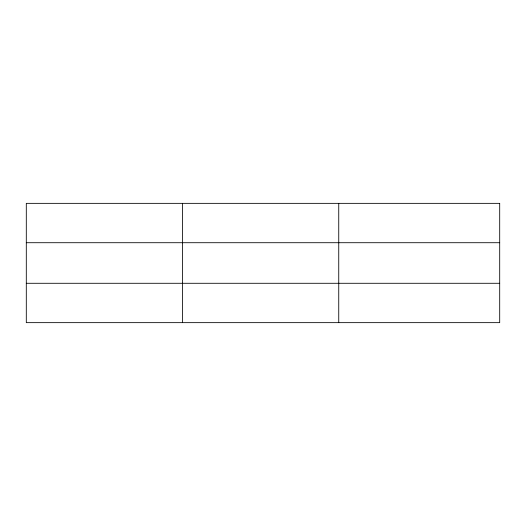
<?xml version="1.0" encoding="UTF-8"?>
<svg xmlns="http://www.w3.org/2000/svg" width="526" height="526" viewBox="0 0 526 526"><rect width="100%" height="100%" fill="white"/><g stroke="black" fill="none" stroke-linecap="round" stroke-linejoin="round"><path stroke-width="0.79" d="M182.522 203.352L182.522 322.648M338.744 203.352L338.744 322.648M26.3 242.716L499.7 242.716M26.3 283.284L499.7 283.284M499.7 203.352L499.7 322.648L26.3 322.648L26.3 203.352L499.7 203.352"/></g></svg>
